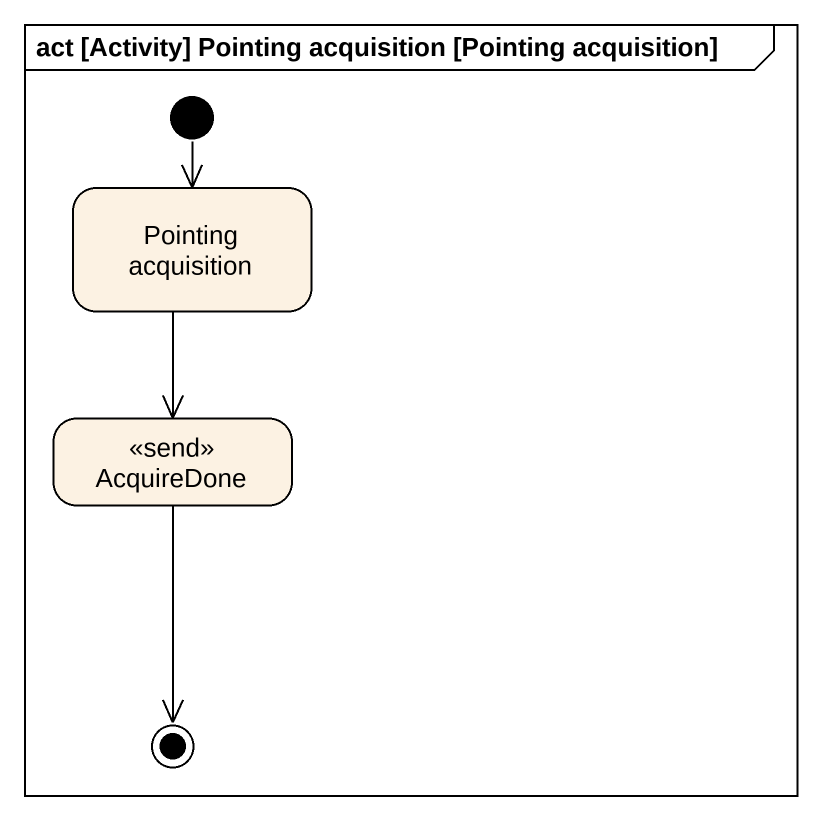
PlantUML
@startuml
mainframe act [Activity] Pointing acquisition [Pointing acquisition]
hide empty description
state "Pointing acquisition" as Pointing_acquisition
state AcquireDone <<send>>
[*] --> Pointing_acquisition
Pointing_acquisition --> AcquireDone
AcquireDone --> [*]
@enduml
